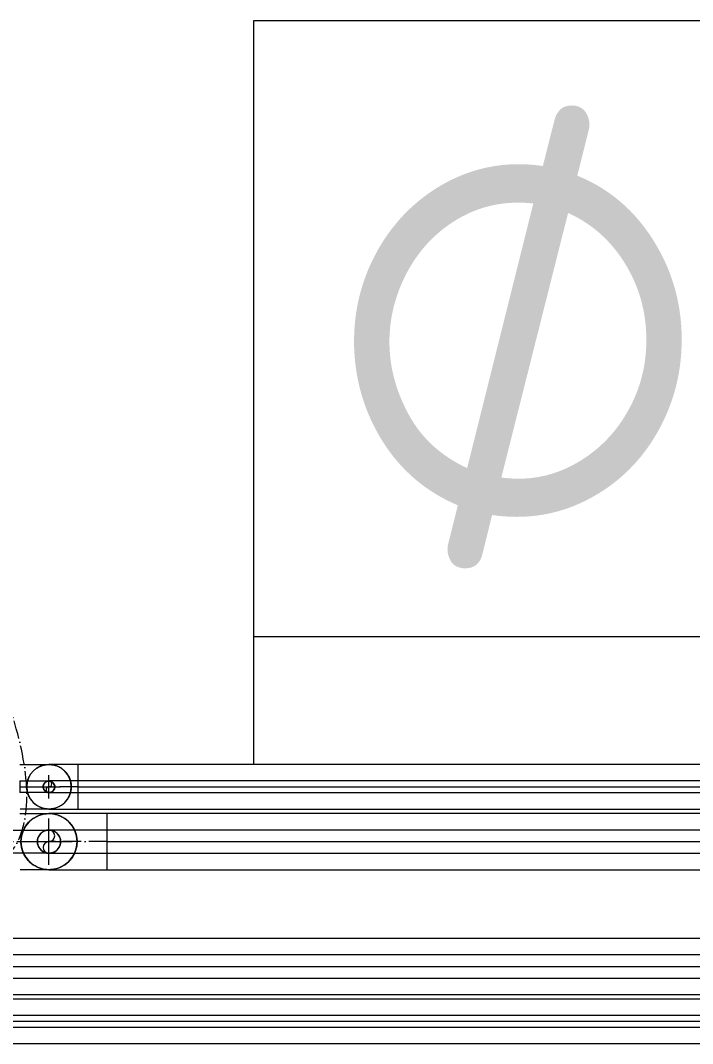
# Model space of a CAD drawing. Header units: millimetres. Extents: x -88595 to 880822, y -1054509 to -148035.
# Drawn here: x 421123 to 421490, y -245448 to -244888 of the extents above; entities that cross this region are included whole.
import ezdxf

# ---------------------------------------------------------------- set-up
doc = ezdxf.new("R2010")
doc.units = ezdxf.units.MM
doc.linetypes.add('$7$ADSK_Осевая', pattern=[14, 10, -2, 0, -2])
doc.linetypes.add('$9$ADSK_Осевая', pattern=[14, 10, -2, 0, -2])
for name, color, linetype, lineweight in [('Изоляция', 7, 'Continuous', 18), ('Марки', 7, 'Continuous', 20), ('Трубопровод', 7, 'Continuous', 18), ('Трубопроводы', 7, 'Continuous', 18)]:
    doc.layers.add(name, color=color, linetype=linetype, lineweight=lineweight)
doc.styles.add('$1$GOST Common_9', font='GOST_Common.ttf', dxfattribs={"width": 0.9, "height": 250})

# ---------------------------------------------------------------- blocks, each defined once
blk = doc.blocks.new('$0$ADSK_M_Трубы - Диаметр_8-160846-В_Координация_3 этаж ОВ3')
at = {"layer": 'Марки'}
blk.add_line((0, 0), (8, 0), dxfattribs=at)
blk = doc.blocks.new('$0$ADSK_МедьПайка_Отвод-гнутая труба - Отвод _гнутая труба_-94627-В_Координация_3 этаж ОВ3')
at = {"layer": 'Трубопроводы', "color": 190, "true_color": 0x8000ff}
for p, q in [((711.75, 16677.4), (711.75, 16680.58)), ((711.75, 16674.23), (711.75, 16677.4))]:
    blk.add_line(p, q, dxfattribs=at)
at = {"layer": 'Трубопроводы', "color": 190, "true_color": 0x8000ff, "flags": 128}
for points in [[(692.7, 16677.4), (692.7, 16677.53), (692.71, 16677.65), (692.73, 16677.78), (692.74, 16677.91), (692.77, 16678.03), (692.79, 16678.15), (692.83, 16678.28), (692.86, 16678.4), (692.91, 16678.52), (692.95, 16678.64), (693, 16678.75), (693.06, 16678.87), (693.12, 16678.98), (693.19, 16679.09), (693.26, 16679.19), (693.33, 16679.3), (693.41, 16679.4), (693.49, 16679.49), (693.58, 16679.59), (693.67, 16679.68), (693.76, 16679.76), (693.85, 16679.85), (693.95, 16679.93), (694.06, 16680), (694.16, 16680.07), (694.27, 16680.14), (694.38, 16680.2), (694.49, 16680.26), (694.61, 16680.31), (694.73, 16680.36), (694.85, 16680.4), (694.97, 16680.44), (695.09, 16680.48), (695.21, 16680.5), (695.34, 16680.53), (695.46, 16680.55), (695.59, 16680.56), (695.72, 16680.57), (695.84, 16680.58), (695.88, 16680.58)], [(695.88, 16680.58), (696, 16680.57), (696.13, 16680.57), (696.26, 16680.55), (696.38, 16680.53), (696.51, 16680.51), (696.63, 16680.48), (696.75, 16680.45), (696.88, 16680.41), (697, 16680.37), (697.11, 16680.32), (697.23, 16680.27), (697.34, 16680.22), (697.46, 16680.16), (697.56, 16680.09), (697.67, 16680.02), (697.77, 16679.95), (697.87, 16679.87), (697.97, 16679.79), (698.06, 16679.7), (698.16, 16679.61), (698.24, 16679.52), (698.32, 16679.42), (698.4, 16679.32), (698.48, 16679.22), (698.55, 16679.12), (698.62, 16679.01), (698.68, 16678.9), (698.74, 16678.78), (698.79, 16678.67), (698.84, 16678.55), (698.88, 16678.43), (698.92, 16678.31), (698.95, 16678.19), (698.98, 16678.06), (699.01, 16677.94), (699.03, 16677.81), (699.04, 16677.69), (699.05, 16677.56), (699.05, 16677.43), (699.05, 16677.4)], [(695.88, 16680.58), (695.89, 16680.58), (695.93, 16680.58), (695.99, 16680.58), (696.08, 16680.58), (696.19, 16680.58), (696.33, 16680.58), (696.5, 16680.58), (696.68, 16680.58), (696.9, 16680.58), (697.13, 16680.58), (697.39, 16680.58), (697.67, 16680.58), (697.98, 16680.58), (698.3, 16680.58), (698.65, 16680.58), (699.02, 16680.58), (699.41, 16680.58), (699.82, 16680.58), (700.25, 16680.58), (700.69, 16680.58), (701.16, 16680.58), (701.64, 16680.58), (702.14, 16680.58), (702.65, 16680.58), (703.18, 16680.58), (703.72, 16680.58), (704.27, 16680.58), (704.84, 16680.58), (705.41, 16680.58), (706, 16680.58), (706.6, 16680.58), (707.2, 16680.58), (707.81, 16680.58), (708.43, 16680.58), (709.05, 16680.58), (709.68, 16680.58), (710.31, 16680.58), (710.95, 16680.58), (711.58, 16680.58), (711.75, 16680.58)], [(695.88, 16674.23), (695.75, 16674.23), (695.62, 16674.24), (695.5, 16674.25), (695.37, 16674.27), (695.25, 16674.29), (695.12, 16674.32), (695, 16674.35), (694.88, 16674.39), (694.76, 16674.43), (694.64, 16674.48), (694.53, 16674.53), (694.41, 16674.58), (694.3, 16674.64), (694.19, 16674.71), (694.08, 16674.78), (693.98, 16674.85), (693.88, 16674.93), (693.78, 16675.01), (693.69, 16675.1), (693.6, 16675.19), (693.51, 16675.28), (693.43, 16675.38), (693.35, 16675.48), (693.28, 16675.58), (693.21, 16675.68), (693.14, 16675.79), (693.08, 16675.9), (693.02, 16676.02), (692.97, 16676.13), (692.92, 16676.25), (692.87, 16676.37), (692.84, 16676.49), (692.8, 16676.61), (692.77, 16676.74), (692.75, 16676.86), (692.73, 16676.99), (692.72, 16677.11), (692.71, 16677.24), (692.7, 16677.37), (692.7, 16677.4)], [(699.05, 16677.4), (699.05, 16677.27), (699.04, 16677.15), (699.03, 16677.02), (699.01, 16676.89), (698.99, 16676.77), (698.96, 16676.65), (698.93, 16676.52), (698.89, 16676.4), (698.85, 16676.28), (698.8, 16676.16), (698.75, 16676.05), (698.69, 16675.93), (698.63, 16675.82), (698.57, 16675.71), (698.5, 16675.61), (698.42, 16675.5), (698.35, 16675.4), (698.26, 16675.31), (698.18, 16675.21), (698.09, 16675.12), (698, 16675.04), (697.9, 16674.95), (697.8, 16674.87), (697.7, 16674.8), (697.59, 16674.73), (697.48, 16674.66), (697.37, 16674.6), (697.26, 16674.54), (697.15, 16674.49), (697.03, 16674.44), (696.91, 16674.4), (696.79, 16674.36), (696.67, 16674.32), (696.54, 16674.3), (696.42, 16674.27), (696.29, 16674.25), (696.17, 16674.24), (696.04, 16674.23), (695.91, 16674.23), (695.88, 16674.23)], [(711.75, 16674.23), (711.12, 16674.23), (710.48, 16674.23), (709.85, 16674.23), (709.22, 16674.23), (708.6, 16674.23), (707.98, 16674.23), (707.37, 16674.23), (706.76, 16674.23), (706.16, 16674.23), (705.57, 16674.23), (704.99, 16674.23), (704.42, 16674.23), (703.86, 16674.23), (703.32, 16674.23), (702.79, 16674.23), (702.27, 16674.23), (701.77, 16674.23), (701.28, 16674.23), (700.82, 16674.23), (700.36, 16674.23), (699.93, 16674.23), (699.52, 16674.23), (699.12, 16674.23), (698.75, 16674.23), (698.39, 16674.23), (698.06, 16674.23), (697.75, 16674.23), (697.46, 16674.23), (697.2, 16674.23), (696.96, 16674.23), (696.74, 16674.23), (696.54, 16674.23), (696.37, 16674.23), (696.23, 16674.23), (696.11, 16674.23), (696.01, 16674.23), (695.94, 16674.23), (695.9, 16674.23), (695.88, 16674.23)]]:
    blk.add_lwpolyline(points, dxfattribs=at)
at = {"layer": 'Трубопроводы', "color": 190, "true_color": 0x8000ff}
for radius, start, end in [(3.17, 0, 180), (3.18, 180, 0)]:
    blk.add_arc((695.88, 16677.4), radius, start, end, dxfattribs=at)
blk = doc.blocks.new('$0$ADSK_МедьПайка_Отвод-гнутая труба - Отвод _гнутая труба_-V38-В_Координация_3 этаж ОВ3')
at = {"layer": 'Трубопроводы', "color": 134, "true_color": 0x00a6a6}
for p, q in [((727.63, 16707.4), (727.63, 16713.75)), ((727.63, 16701.05), (727.63, 16707.4))]:
    blk.add_line(p, q, dxfattribs=at)
at = {"layer": 'Трубопроводы', "color": 134, "true_color": 0x00a6a6, "flags": 128}
for points in [[(689.53, 16707.4), (689.53, 16707.65), (689.55, 16707.91), (689.57, 16708.16), (689.61, 16708.41), (689.65, 16708.66), (689.71, 16708.91), (689.77, 16709.16), (689.85, 16709.4), (689.93, 16709.64), (690.03, 16709.87), (690.13, 16710.1), (690.24, 16710.33), (690.37, 16710.56), (690.5, 16710.77), (690.64, 16710.99), (690.78, 16711.19), (690.94, 16711.39), (691.1, 16711.59), (691.27, 16711.77), (691.45, 16711.96), (691.64, 16712.13), (691.83, 16712.29), (692.03, 16712.45), (692.24, 16712.6), (692.45, 16712.74), (692.66, 16712.88), (692.88, 16713), (693.11, 16713.12), (693.34, 16713.22), (693.58, 16713.32), (693.81, 16713.41), (694.06, 16713.48), (694.3, 16713.55), (694.55, 16713.61), (694.8, 16713.66), (695.05, 16713.7), (695.3, 16713.72), (695.55, 16713.74), (695.81, 16713.75), (695.88, 16713.75)], [(695.88, 16713.75), (696.13, 16713.75), (696.38, 16713.73), (696.64, 16713.7), (696.89, 16713.67), (697.14, 16713.62), (697.39, 16713.57), (697.63, 16713.5), (697.87, 16713.43), (698.11, 16713.34), (698.35, 16713.25), (698.58, 16713.15), (698.81, 16713.03), (699.03, 16712.91), (699.25, 16712.78), (699.46, 16712.64), (699.67, 16712.49), (699.87, 16712.34), (700.06, 16712.17), (700.25, 16712), (700.43, 16711.82), (700.61, 16711.64), (700.77, 16711.45), (700.93, 16711.25), (701.08, 16711.04), (701.22, 16710.83), (701.35, 16710.61), (701.48, 16710.39), (701.59, 16710.17), (701.7, 16709.94), (701.8, 16709.7), (701.88, 16709.46), (701.96, 16709.22), (702.03, 16708.98), (702.09, 16708.73), (702.14, 16708.48), (702.17, 16708.23), (702.2, 16707.98), (702.22, 16707.72), (702.23, 16707.47), (702.23, 16707.4)], [(695.88, 16713.75), (695.9, 16713.75), (695.98, 16713.75), (696.11, 16713.75), (696.28, 16713.75), (696.51, 16713.75), (696.79, 16713.75), (697.11, 16713.75), (697.49, 16713.75), (697.91, 16713.75), (698.38, 16713.75), (698.9, 16713.75), (699.47, 16713.75), (700.07, 16713.75), (700.73, 16713.75), (701.42, 16713.75), (702.16, 16713.75), (702.94, 16713.75), (703.76, 16713.75), (704.61, 16713.75), (705.51, 16713.75), (706.44, 16713.75), (707.4, 16713.75), (708.39, 16713.75), (709.42, 16713.75), (710.47, 16713.75), (711.55, 16713.75), (712.66, 16713.75), (713.79, 16713.75), (714.95, 16713.75), (716.12, 16713.75), (717.32, 16713.75), (718.52, 16713.75), (719.75, 16713.75), (720.98, 16713.75), (722.23, 16713.75), (723.49, 16713.75), (724.75, 16713.75), (726.02, 16713.75), (727.28, 16713.75), (727.63, 16713.75)], [(695.88, 16701.05), (695.62, 16701.06), (695.37, 16701.07), (695.12, 16701.1), (694.87, 16701.13), (694.62, 16701.18), (694.37, 16701.23), (694.12, 16701.3), (693.88, 16701.37), (693.64, 16701.46), (693.4, 16701.55), (693.17, 16701.66), (692.95, 16701.77), (692.72, 16701.89), (692.5, 16702.02), (692.29, 16702.16), (692.09, 16702.31), (691.88, 16702.46), (691.69, 16702.63), (691.5, 16702.8), (691.32, 16702.98), (691.15, 16703.16), (690.98, 16703.35), (690.83, 16703.55), (690.68, 16703.76), (690.53, 16703.97), (690.4, 16704.19), (690.28, 16704.41), (690.16, 16704.63), (690.06, 16704.86), (689.96, 16705.1), (689.87, 16705.34), (689.79, 16705.58), (689.73, 16705.82), (689.67, 16706.07), (689.62, 16706.32), (689.58, 16706.57), (689.55, 16706.82), (689.54, 16707.08), (689.53, 16707.33), (689.53, 16707.4)], [(702.23, 16707.4), (702.22, 16707.15), (702.21, 16706.89), (702.18, 16706.64), (702.15, 16706.39), (702.1, 16706.14), (702.05, 16705.89), (701.98, 16705.65), (701.91, 16705.4), (701.82, 16705.16), (701.73, 16704.93), (701.62, 16704.7), (701.51, 16704.47), (701.39, 16704.25), (701.26, 16704.03), (701.12, 16703.81), (700.97, 16703.61), (700.82, 16703.41), (700.65, 16703.21), (700.48, 16703.03), (700.3, 16702.85), (700.12, 16702.67), (699.92, 16702.51), (699.72, 16702.35), (699.52, 16702.2), (699.31, 16702.06), (699.09, 16701.92), (698.87, 16701.8), (698.64, 16701.68), (698.41, 16701.58), (698.18, 16701.48), (697.94, 16701.39), (697.7, 16701.32), (697.45, 16701.25), (697.21, 16701.19), (696.96, 16701.14), (696.71, 16701.1), (696.45, 16701.08), (696.2, 16701.06), (695.95, 16701.05), (695.88, 16701.05)], [(727.63, 16701.05), (726.36, 16701.05), (725.09, 16701.05), (723.83, 16701.05), (722.57, 16701.05), (721.32, 16701.05), (720.08, 16701.05), (718.85, 16701.05), (717.64, 16701.05), (716.44, 16701.05), (715.26, 16701.05), (714.1, 16701.05), (712.97, 16701.05), (711.85, 16701.05), (710.76, 16701.05), (709.7, 16701.05), (708.67, 16701.05), (707.66, 16701.05), (706.69, 16701.05), (705.75, 16701.05), (704.85, 16701.05), (703.98, 16701.05), (703.16, 16701.05), (702.37, 16701.05), (701.62, 16701.05), (700.91, 16701.05), (700.25, 16701.05), (699.63, 16701.05), (699.05, 16701.05), (698.52, 16701.05), (698.04, 16701.05), (697.6, 16701.05), (697.21, 16701.05), (696.87, 16701.05), (696.58, 16701.05), (696.34, 16701.05), (696.15, 16701.05), (696.01, 16701.05), (695.92, 16701.05), (695.88, 16701.05)]]:
    blk.add_lwpolyline(points, dxfattribs=at)
at = {"layer": 'Трубопроводы', "color": 134, "true_color": 0x00a6a6}
for start, end in [(360, 180), (180, 0)]:
    blk.add_arc((695.88, 16707.4), 6.35, start, end, dxfattribs=at)
blk = doc.blocks.new('$0$ADSK_МедьПайка_Отвод-гнутая труба - Отвод _гнутая труба_-V42-В_Координация_3 этаж ОВ3')
at = {"layer": 'Трубопроводы', "color": 134, "true_color": 0x00a6a6}
for p, q in [((-21483.8, -17380.75), (-21490.15, -17380.75)), ((-21477.45, -17380.75), (-21483.8, -17380.75))]:
    blk.add_line(p, q, dxfattribs=at)
at = {"layer": 'Трубопроводы', "color": 134, "true_color": 0x00a6a6, "flags": 128}
for points in [[(-21490.15, -17380.75), (-21490.15, -17382.02), (-21490.15, -17383.29), (-21490.15, -17384.56), (-21490.15, -17385.81), (-21490.15, -17387.06), (-21490.15, -17388.3), (-21490.15, -17389.53), (-21490.15, -17390.74), (-21490.15, -17391.94), (-21490.15, -17393.12), (-21490.15, -17394.28), (-21490.15, -17395.42), (-21490.15, -17396.53), (-21490.15, -17397.62), (-21490.15, -17398.68), (-21490.15, -17399.72), (-21490.15, -17400.72), (-21490.15, -17401.69), (-21490.15, -17402.63), (-21490.15, -17403.53), (-21490.15, -17404.4), (-21490.15, -17405.23), (-21490.15, -17406.01), (-21490.15, -17406.76), (-21490.15, -17407.47), (-21490.15, -17408.14), (-21490.15, -17408.76), (-21490.15, -17409.33), (-21490.15, -17409.86), (-21490.15, -17410.35), (-21490.15, -17410.78), (-21490.15, -17411.17), (-21490.15, -17411.51), (-21490.15, -17411.8), (-21490.15, -17412.04), (-21490.15, -17412.23), (-21490.15, -17412.37), (-21490.15, -17412.46), (-21490.15, -17412.5)], [(-21477.45, -17412.5), (-21477.45, -17412.48), (-21477.45, -17412.4), (-21477.45, -17412.28), (-21477.45, -17412.1), (-21477.45, -17411.87), (-21477.45, -17411.59), (-21477.45, -17411.27), (-21477.45, -17410.89), (-21477.45, -17410.47), (-21477.45, -17410), (-21477.45, -17409.48), (-21477.45, -17408.92), (-21477.45, -17408.31), (-21477.45, -17407.65), (-21477.45, -17406.96), (-21477.45, -17406.22), (-21477.45, -17405.44), (-21477.45, -17404.62), (-21477.45, -17403.77), (-21477.45, -17402.87), (-21477.45, -17401.95), (-21477.45, -17400.98), (-21477.45, -17399.99), (-21477.45, -17398.96), (-21477.45, -17397.91), (-21477.45, -17396.83), (-21477.45, -17395.72), (-21477.45, -17394.59), (-21477.45, -17393.43), (-21477.45, -17392.26), (-21477.45, -17391.07), (-21477.45, -17389.86), (-21477.45, -17388.63), (-21477.45, -17387.4), (-21477.45, -17386.15), (-21477.45, -17384.9), (-21477.45, -17383.63), (-21477.45, -17382.37), (-21477.45, -17381.1), (-21477.45, -17380.75)]]:
    blk.add_lwpolyline(points, dxfattribs=at)
at = {"layer": 'Трубопроводы', "color": 134, "true_color": 0x00a6a6}
for start, end in [(90, 270), (270, 90)]:
    blk.add_arc((-21483.8, -17412.5), 6.35, start, end, dxfattribs=at)
blk = doc.blocks.new('$0$ADSK_МедьПайка_Отвод-гнутая труба - Отвод _гнутая труба_-V43-В_Координация_3 этаж ОВ3')
at = {"layer": 'Трубопроводы', "color": 190, "true_color": 0x8000ff}
for p, q in [((-21523.8, -17326.63), (-21526.98, -17326.63)), ((-21520.63, -17326.63), (-21523.8, -17326.63))]:
    blk.add_line(p, q, dxfattribs=at)
at = {"layer": 'Трубопроводы', "color": 190, "true_color": 0x8000ff, "flags": 128}
for points in [[(-21526.98, -17326.63), (-21526.98, -17327.26), (-21526.98, -17327.9), (-21526.98, -17328.53), (-21526.98, -17329.16), (-21526.98, -17329.78), (-21526.98, -17330.4), (-21526.98, -17331.02), (-21526.98, -17331.62), (-21526.98, -17332.22), (-21526.98, -17332.81), (-21526.98, -17333.39), (-21526.98, -17333.96), (-21526.98, -17334.52), (-21526.98, -17335.06), (-21526.98, -17335.59), (-21526.98, -17336.11), (-21526.98, -17336.61), (-21526.98, -17337.1), (-21526.98, -17337.57), (-21526.98, -17338.02), (-21526.98, -17338.45), (-21526.98, -17338.86), (-21526.98, -17339.26), (-21526.98, -17339.63), (-21526.98, -17339.99), (-21526.98, -17340.32), (-21526.98, -17340.63), (-21526.98, -17340.92), (-21526.98, -17341.18), (-21526.98, -17341.43), (-21526.98, -17341.64), (-21526.98, -17341.84), (-21526.98, -17342.01), (-21526.98, -17342.15), (-21526.98, -17342.27), (-21526.98, -17342.37), (-21526.98, -17342.44), (-21526.98, -17342.48), (-21526.98, -17342.5)], [(-21520.63, -17342.5), (-21520.63, -17342.49), (-21520.63, -17342.45), (-21520.63, -17342.39), (-21520.63, -17342.3), (-21520.63, -17342.19), (-21520.63, -17342.05), (-21520.63, -17341.89), (-21520.63, -17341.7), (-21520.63, -17341.49), (-21520.63, -17341.25), (-21520.63, -17340.99), (-21520.63, -17340.71), (-21520.63, -17340.41), (-21520.63, -17340.08), (-21520.63, -17339.73), (-21520.63, -17339.36), (-21520.63, -17338.97), (-21520.63, -17338.56), (-21520.63, -17338.14), (-21520.63, -17337.69), (-21520.63, -17337.23), (-21520.63, -17336.74), (-21520.63, -17336.25), (-21520.63, -17335.73), (-21520.63, -17335.21), (-21520.63, -17334.67), (-21520.63, -17334.11), (-21520.63, -17333.55), (-21520.63, -17332.97), (-21520.63, -17332.38), (-21520.63, -17331.79), (-21520.63, -17331.18), (-21520.63, -17330.57), (-21520.63, -17329.95), (-21520.63, -17329.33), (-21520.63, -17328.7), (-21520.63, -17328.07), (-21520.63, -17327.44), (-21520.63, -17326.8), (-21520.63, -17326.63)]]:
    blk.add_lwpolyline(points, dxfattribs=at)
at = {"layer": 'Трубопроводы', "color": 190, "true_color": 0x8000ff}
for radius, start, end in [(3.17, 90, 270), (3.18, 270, 90)]:
    blk.add_arc((-21523.8, -17342.5), radius, start, end, dxfattribs=at)

msp = doc.modelspace()

# ---------------------------------------------------------------- linework, layer by layer
at = {"layer": 'Изоляция', "color": 190, "true_color": 0x8000ff}
for p, q in [((421154.13, -245319.79), (421154.13, -245295.44)), ((421561.9, -245295.44), (421154.13, -245295.44)), ((421154.13, -245319.79), (421562.06, -245319.79)), ((421670.43, -245423.69), (420770.32, -245423.69)), ((420770.32, -245448.04), (421670.58, -245448.04))]:
    msp.add_line(p, q, dxfattribs=at)
at = {"layer": 'Изоляция', "color": 134, "true_color": 0x00a6a6}
for p, q in [((421170, -245352.96), (421170, -245322.26)), ((421507.87, -245322.26), (421170, -245322.26)), ((421170, -245352.96), (421507.87, -245352.96)), ((421588.75, -245390.52), (420852, -245390.52)), ((420852, -245421.22), (421588.75, -245421.22))]:
    msp.add_line(p, q, dxfattribs=at)
at = {"layer": 'Изоляция', "color": 190, "true_color": 0x8000ff, "flags": 128}
for points in [[(421122.38, -245295.44), (421123.01, -245295.44), (421123.65, -245295.44), (421124.28, -245295.44), (421124.91, -245295.44), (421125.53, -245295.44), (421126.15, -245295.44), (421126.76, -245295.44), (421127.37, -245295.44), (421127.97, -245295.44), (421128.56, -245295.44), (421129.14, -245295.44), (421129.71, -245295.44), (421130.26, -245295.44), (421130.81, -245295.44), (421131.34, -245295.44), (421131.86, -245295.44), (421132.36, -245295.44), (421132.84, -245295.44), (421133.31, -245295.44), (421133.76, -245295.44), (421134.2, -245295.44), (421134.61, -245295.44), (421135.01, -245295.44), (421135.38, -245295.44), (421135.74, -245295.44), (421136.07, -245295.44), (421136.38, -245295.44), (421136.67, -245295.44), (421136.93, -245295.44), (421137.17, -245295.44), (421137.39, -245295.44), (421137.59, -245295.44), (421137.76, -245295.44), (421137.9, -245295.44), (421138.02, -245295.44), (421138.12, -245295.44), (421138.19, -245295.44), (421138.23, -245295.44), (421138.25, -245295.44)], [(421126.08, -245307.61), (421126.09, -245307.13), (421126.12, -245306.64), (421126.16, -245306.15), (421126.23, -245305.67), (421126.32, -245305.19), (421126.43, -245304.72), (421126.55, -245304.25), (421126.69, -245303.78), (421126.86, -245303.32), (421127.04, -245302.87), (421127.24, -245302.43), (421127.45, -245301.99), (421127.69, -245301.56), (421127.94, -245301.15), (421128.2, -245300.74), (421128.49, -245300.34), (421128.78, -245299.96), (421129.1, -245299.58), (421129.43, -245299.22), (421129.77, -245298.88), (421130.13, -245298.55), (421130.49, -245298.23), (421130.88, -245297.93), (421131.27, -245297.64), (421131.67, -245297.37), (421132.09, -245297.11), (421132.51, -245296.87), (421132.95, -245296.65), (421133.39, -245296.45), (421133.84, -245296.26), (421134.3, -245296.1), (421134.76, -245295.95), (421135.23, -245295.82), (421135.7, -245295.71), (421136.18, -245295.61), (421136.66, -245295.54), (421137.15, -245295.49), (421137.63, -245295.45), (421138.12, -245295.44), (421138.25, -245295.44)], [(421138.25, -245295.44), (421138.74, -245295.45), (421139.22, -245295.48), (421139.71, -245295.52), (421140.19, -245295.59), (421140.67, -245295.68), (421141.15, -245295.79), (421141.62, -245295.91), (421142.08, -245296.06), (421142.54, -245296.22), (421142.99, -245296.4), (421143.44, -245296.6), (421143.87, -245296.81), (421144.3, -245297.05), (421144.72, -245297.3), (421145.13, -245297.56), (421145.52, -245297.85), (421145.91, -245298.15), (421146.28, -245298.46), (421146.64, -245298.79), (421146.99, -245299.13), (421147.32, -245299.49), (421147.64, -245299.86), (421147.94, -245300.24), (421148.23, -245300.63), (421148.5, -245301.03), (421148.75, -245301.45), (421148.99, -245301.87), (421149.21, -245302.31), (421149.41, -245302.75), (421149.6, -245303.2), (421149.77, -245303.66), (421149.92, -245304.12), (421150.05, -245304.59), (421150.16, -245305.06), (421150.25, -245305.54), (421150.32, -245306.02), (421150.38, -245306.51), (421150.41, -245306.99), (421150.43, -245307.48), (421150.43, -245307.61)], [(421154.13, -245295.44), (421153.49, -245295.44), (421152.86, -245295.44), (421152.23, -245295.44), (421151.6, -245295.44), (421150.97, -245295.44), (421150.35, -245295.44), (421149.74, -245295.44), (421149.13, -245295.44), (421148.53, -245295.44), (421147.94, -245295.44), (421147.37, -245295.44), (421146.8, -245295.44), (421146.24, -245295.44), (421145.69, -245295.44), (421145.16, -245295.44), (421144.65, -245295.44), (421144.14, -245295.44), (421143.66, -245295.44), (421143.19, -245295.44), (421142.74, -245295.44), (421142.31, -245295.44), (421141.89, -245295.44), (421141.5, -245295.44), (421141.12, -245295.44), (421140.77, -245295.44), (421140.44, -245295.44), (421140.13, -245295.44), (421139.84, -245295.44), (421139.57, -245295.44), (421139.33, -245295.44), (421139.11, -245295.44), (421138.92, -245295.44), (421138.75, -245295.44), (421138.6, -245295.44), (421138.48, -245295.44), (421138.39, -245295.44), (421138.32, -245295.44), (421138.27, -245295.44), (421138.25, -245295.44)], [(421138.25, -245319.79), (421137.76, -245319.78), (421137.28, -245319.75), (421136.79, -245319.7), (421136.31, -245319.63), (421135.83, -245319.54), (421135.36, -245319.44), (421134.89, -245319.31), (421134.42, -245319.17), (421133.96, -245319.01), (421133.51, -245318.83), (421133.07, -245318.63), (421132.63, -245318.41), (421132.2, -245318.18), (421131.78, -245317.93), (421131.38, -245317.66), (421130.98, -245317.38), (421130.6, -245317.08), (421130.22, -245316.77), (421129.86, -245316.44), (421129.52, -245316.09), (421129.19, -245315.74), (421128.87, -245315.37), (421128.57, -245314.99), (421128.28, -245314.6), (421128.01, -245314.19), (421127.75, -245313.78), (421127.51, -245313.35), (421127.29, -245312.92), (421127.09, -245312.47), (421126.9, -245312.02), (421126.74, -245311.57), (421126.59, -245311.1), (421126.46, -245310.63), (421126.35, -245310.16), (421126.25, -245309.68), (421126.18, -245309.2), (421126.13, -245308.72), (421126.09, -245308.23), (421126.08, -245307.74), (421126.08, -245307.61)], [(421150.43, -245307.61), (421150.42, -245308.1), (421150.39, -245308.59), (421150.34, -245309.07), (421150.27, -245309.55), (421150.18, -245310.03), (421150.08, -245310.51), (421149.95, -245310.98), (421149.81, -245311.44), (421149.65, -245311.9), (421149.47, -245312.35), (421149.27, -245312.8), (421149.05, -245313.23), (421148.82, -245313.66), (421148.57, -245314.08), (421148.3, -245314.49), (421148.02, -245314.88), (421147.72, -245315.27), (421147.41, -245315.64), (421147.08, -245316), (421146.73, -245316.35), (421146.38, -245316.68), (421146.01, -245317), (421145.63, -245317.3), (421145.23, -245317.59), (421144.83, -245317.86), (421144.42, -245318.11), (421143.99, -245318.35), (421143.56, -245318.57), (421143.11, -245318.77), (421142.66, -245318.96), (421142.21, -245319.13), (421141.74, -245319.28), (421141.27, -245319.41), (421140.8, -245319.52), (421140.32, -245319.61), (421139.84, -245319.68), (421139.36, -245319.74), (421138.87, -245319.77), (421138.38, -245319.79), (421138.25, -245319.79)], [(421138.25, -245319.79), (421138.24, -245319.79), (421138.2, -245319.79), (421138.14, -245319.79), (421138.05, -245319.79), (421137.94, -245319.79), (421137.8, -245319.79), (421137.63, -245319.79), (421137.45, -245319.79), (421137.23, -245319.79), (421137, -245319.79), (421136.74, -245319.79), (421136.46, -245319.79), (421136.15, -245319.79), (421135.83, -245319.79), (421135.48, -245319.79), (421135.11, -245319.79), (421134.72, -245319.79), (421134.31, -245319.79), (421133.88, -245319.79), (421133.44, -245319.79), (421132.97, -245319.79), (421132.49, -245319.79), (421131.99, -245319.79), (421131.48, -245319.79), (421130.95, -245319.79), (421130.41, -245319.79), (421129.86, -245319.79), (421129.29, -245319.79), (421128.72, -245319.79), (421128.13, -245319.79), (421127.53, -245319.79), (421126.93, -245319.79), (421126.32, -245319.79), (421125.7, -245319.79), (421125.08, -245319.79), (421124.45, -245319.79), (421123.82, -245319.79), (421123.18, -245319.79), (421122.55, -245319.79)], [(421138.25, -245319.79), (421138.26, -245319.79), (421138.3, -245319.79), (421138.37, -245319.79), (421138.45, -245319.79), (421138.57, -245319.79), (421138.71, -245319.79), (421138.87, -245319.79), (421139.06, -245319.79), (421139.27, -245319.79), (421139.5, -245319.79), (421139.76, -245319.79), (421140.05, -245319.79), (421140.35, -245319.79), (421140.68, -245319.79), (421141.02, -245319.79), (421141.39, -245319.79), (421141.78, -245319.79), (421142.19, -245319.79), (421142.62, -245319.79), (421143.07, -245319.79), (421143.53, -245319.79), (421144.01, -245319.79), (421144.51, -245319.79), (421145.02, -245319.79), (421145.55, -245319.79), (421146.09, -245319.79), (421146.64, -245319.79), (421147.21, -245319.79), (421147.79, -245319.79), (421148.37, -245319.79), (421148.97, -245319.79), (421149.58, -245319.79), (421150.19, -245319.79), (421150.81, -245319.79), (421151.43, -245319.79), (421152.06, -245319.79), (421152.69, -245319.79), (421153.32, -245319.79), (421153.96, -245319.79), (421154.13, -245319.79)]]:
    msp.add_lwpolyline(points, dxfattribs=at)
at = {"layer": 'Изоляция', "color": 134, "true_color": 0x00a6a6, "flags": 128}
for points in [[(421122.28, -245322.26), (421123.37, -245322.26), (421124.43, -245322.26), (421125.46, -245322.26), (421126.47, -245322.26), (421127.44, -245322.26), (421128.38, -245322.26), (421129.28, -245322.26), (421130.14, -245322.26), (421130.97, -245322.26), (421131.76, -245322.26), (421132.51, -245322.26), (421133.22, -245322.26), (421133.88, -245322.26), (421134.5, -245322.26), (421135.08, -245322.26), (421135.61, -245322.26), (421136.09, -245322.26), (421136.53, -245322.26), (421136.92, -245322.26), (421137.26, -245322.26), (421137.55, -245322.26), (421137.79, -245322.26), (421137.98, -245322.26), (421138.12, -245322.26), (421138.21, -245322.26), (421138.25, -245322.26)], [(421122.9, -245337.61), (421122.91, -245337), (421122.95, -245336.39), (421123.01, -245335.77), (421123.1, -245335.17), (421123.21, -245334.56), (421123.34, -245333.96), (421123.5, -245333.37), (421123.68, -245332.78), (421123.89, -245332.21), (421124.11, -245331.63), (421124.36, -245331.07), (421124.64, -245330.52), (421124.93, -245329.99), (421125.25, -245329.46), (421125.58, -245328.95), (421125.94, -245328.45), (421126.32, -245327.96), (421126.71, -245327.49), (421127.13, -245327.04), (421127.56, -245326.6), (421128.01, -245326.18), (421128.47, -245325.78), (421128.95, -245325.4), (421129.45, -245325.04), (421129.96, -245324.7), (421130.48, -245324.37), (421131.02, -245324.07), (421131.56, -245323.8), (421132.12, -245323.54), (421132.69, -245323.31), (421133.27, -245323.09), (421133.85, -245322.91), (421134.44, -245322.74), (421135.04, -245322.6), (421135.64, -245322.49), (421136.25, -245322.39), (421136.86, -245322.33), (421137.47, -245322.28), (421138.09, -245322.26), (421138.25, -245322.26)], [(421138.25, -245322.26), (421138.87, -245322.27), (421139.48, -245322.31), (421140.09, -245322.37), (421140.7, -245322.46), (421141.3, -245322.57), (421141.9, -245322.7), (421142.49, -245322.86), (421143.08, -245323.04), (421143.66, -245323.25), (421144.23, -245323.47), (421144.79, -245323.72), (421145.34, -245324), (421145.88, -245324.29), (421146.41, -245324.61), (421146.92, -245324.94), (421147.42, -245325.3), (421147.9, -245325.68), (421148.37, -245326.07), (421148.83, -245326.49), (421149.26, -245326.92), (421149.68, -245327.37), (421150.08, -245327.83), (421150.46, -245328.31), (421150.83, -245328.81), (421151.17, -245329.32), (421151.49, -245329.84), (421151.79, -245330.38), (421152.07, -245330.92), (421152.32, -245331.48), (421152.56, -245332.05), (421152.77, -245332.63), (421152.96, -245333.21), (421153.12, -245333.8), (421153.26, -245334.4), (421153.38, -245335), (421153.47, -245335.61), (421153.54, -245336.22), (421153.58, -245336.83), (421153.6, -245337.45), (421153.6, -245337.61)], [(421170, -245322.26), (421168.73, -245322.26), (421167.46, -245322.26), (421166.2, -245322.26), (421164.94, -245322.26), (421163.69, -245322.26), (421162.45, -245322.26), (421161.23, -245322.26), (421160.01, -245322.26), (421158.82, -245322.26), (421157.64, -245322.26), (421156.48, -245322.26), (421155.34, -245322.26), (421154.23, -245322.26), (421153.14, -245322.26), (421152.07, -245322.26), (421151.04, -245322.26), (421150.04, -245322.26), (421149.07, -245322.26), (421148.13, -245322.26), (421147.23, -245322.26), (421146.36, -245322.26), (421145.53, -245322.26), (421144.74, -245322.26), (421143.99, -245322.26), (421143.29, -245322.26), (421142.62, -245322.26), (421142, -245322.26), (421141.42, -245322.26), (421140.89, -245322.26), (421140.41, -245322.26), (421139.97, -245322.26), (421139.58, -245322.26), (421139.25, -245322.26), (421138.95, -245322.26), (421138.71, -245322.26), (421138.52, -245322.26), (421138.38, -245322.26), (421138.29, -245322.26), (421138.25, -245322.26)], [(421138.25, -245352.96), (421137.64, -245352.95), (421137.03, -245352.91), (421136.41, -245352.85), (421135.81, -245352.77), (421135.2, -245352.66), (421134.6, -245352.52), (421134.01, -245352.36), (421133.42, -245352.18), (421132.84, -245351.98), (421132.27, -245351.75), (421131.71, -245351.5), (421131.16, -245351.23), (421130.62, -245350.93), (421130.1, -245350.62), (421129.58, -245350.28), (421129.08, -245349.92), (421128.6, -245349.55), (421128.13, -245349.15), (421127.68, -245348.74), (421127.24, -245348.31), (421126.82, -245347.86), (421126.42, -245347.39), (421126.04, -245346.91), (421125.68, -245346.42), (421125.34, -245345.91), (421125.01, -245345.38), (421124.71, -245344.85), (421124.44, -245344.3), (421124.18, -245343.74), (421123.95, -245343.17), (421123.73, -245342.6), (421123.55, -245342.01), (421123.38, -245341.42), (421123.24, -245340.82), (421123.13, -245340.22), (421123.03, -245339.61), (421122.97, -245339), (421122.92, -245338.39), (421122.9, -245337.78), (421122.9, -245337.61)], [(421153.6, -245337.61), (421153.59, -245338.23), (421153.55, -245338.84), (421153.49, -245339.45), (421153.41, -245340.06), (421153.3, -245340.66), (421153.16, -245341.26), (421153, -245341.85), (421152.82, -245342.44), (421152.62, -245343.02), (421152.39, -245343.59), (421152.14, -245344.15), (421151.87, -245344.7), (421151.57, -245345.24), (421151.26, -245345.77), (421150.92, -245346.28), (421150.56, -245346.78), (421150.19, -245347.26), (421149.79, -245347.73), (421149.38, -245348.19), (421148.95, -245348.62), (421148.5, -245349.04), (421148.03, -245349.44), (421147.55, -245349.82), (421147.06, -245350.19), (421146.55, -245350.53), (421146.02, -245350.85), (421145.49, -245351.15), (421144.94, -245351.43), (421144.38, -245351.69), (421143.81, -245351.92), (421143.24, -245352.13), (421142.65, -245352.32), (421142.06, -245352.48), (421141.46, -245352.62), (421140.86, -245352.74), (421140.25, -245352.83), (421139.64, -245352.9), (421139.03, -245352.94), (421138.42, -245352.96), (421138.25, -245352.96)], [(421138.25, -245352.96), (421138.23, -245352.96), (421138.15, -245352.96), (421138.02, -245352.96), (421137.85, -245352.96), (421137.62, -245352.96), (421137.34, -245352.96), (421137.02, -245352.96), (421136.64, -245352.96), (421136.22, -245352.96), (421135.75, -245352.96), (421135.23, -245352.96), (421134.66, -245352.96), (421134.06, -245352.96), (421133.4, -245352.96), (421132.71, -245352.96), (421131.97, -245352.96), (421131.19, -245352.96), (421130.37, -245352.96), (421129.52, -245352.96), (421128.62, -245352.96), (421127.69, -245352.96), (421126.73, -245352.96), (421125.74, -245352.96), (421124.71, -245352.96), (421123.66, -245352.96), (421122.57, -245352.96)], [(421138.25, -245352.96), (421138.28, -245352.96), (421138.35, -245352.96), (421138.48, -245352.96), (421138.66, -245352.96), (421138.88, -245352.96), (421139.16, -245352.96), (421139.49, -245352.96), (421139.86, -245352.96), (421140.29, -245352.96), (421140.76, -245352.96), (421141.28, -245352.96), (421141.84, -245352.96), (421142.45, -245352.96), (421143.1, -245352.96), (421143.8, -245352.96), (421144.54, -245352.96), (421145.31, -245352.96), (421146.13, -245352.96), (421146.99, -245352.96), (421147.88, -245352.96), (421148.81, -245352.96), (421149.77, -245352.96), (421150.77, -245352.96), (421151.79, -245352.96), (421152.85, -245352.96), (421153.93, -245352.96), (421155.04, -245352.96), (421156.17, -245352.96), (421157.32, -245352.96), (421158.5, -245352.96), (421159.69, -245352.96), (421160.9, -245352.96), (421162.12, -245352.96), (421163.36, -245352.96), (421164.61, -245352.96), (421165.86, -245352.96), (421167.12, -245352.96), (421168.39, -245352.96), (421169.66, -245352.96), (421170, -245352.96)]]:
    msp.add_lwpolyline(points, dxfattribs=at)
at = {"layer": 'Изоляция', "color": 190, "true_color": 0x8000ff}
for radius, start, end in [(12.18, 90, 180), (12.18, 90, 180), (12.18, 90, 180), (12.18, 90, 180), (12.17, 0, 90), (12.17, 0, 90), (12.17, 0, 90), (12.17, 0, 90), (12.18, 180, 270), (12.18, 180, 270), (12.18, 180, 270), (12.18, 180, 270), (12.17, 270, 0), (12.17, 270, 0), (12.17, 270, 0), (12.17, 270, 0)]:
    msp.add_arc((421138.25, -245307.61), radius, start, end, dxfattribs=at)
at = {"layer": 'Изоляция', "color": 134, "true_color": 0x00a6a6}
for start, end in [(90, 180), (90, 180), (90, 180), (90, 180), (0, 90), (0, 90), (0, 90), (0, 90), (180, 270), (180, 270), (180, 270), (180, 270), (270, 0), (270, 0), (270, 0), (270, 0)]:
    msp.add_arc((421138.25, -245337.61), 15.35, start, end, dxfattribs=at)
at = {"layer": 'Марки'}
msp.add_line((421250.32, -245295.44), (421250.32, -244888.48), dxfattribs=at)
at = {"layer": 'Трубопровод', "color": 190, "true_color": 0x8000ff}
for p, q in [((421138.25, -245313.96), (421138.25, -245301.26)), ((421131.9, -245307.61), (421144.6, -245307.61)), ((421154.13, -245307.61), (421561.9, -245307.61)), ((421154.13, -245307.61), (421561.9, -245307.61)), ((420770.32, -245435.87), (421670.43, -245435.87)), ((420770.32, -245435.87), (421670.43, -245435.87))]:
    msp.add_line(p, q, dxfattribs=at)
at = {"layer": 'Трубопровод', "color": 190, "linetype": 'Continuous', "true_color": 0x8000ff}
for p, q in [((421561.9, -245304.44), (421154.13, -245304.44)), ((421154.13, -245310.79), (421561.9, -245310.79)), ((421670.43, -245432.69), (420770.32, -245432.69)), ((420770.32, -245439.04), (421670.43, -245439.04))]:
    msp.add_line(p, q, dxfattribs=at)
at = {"layer": 'Трубопровод', "color": 134, "true_color": 0x00a6a6}
for p, q in [((421138.25, -245350.31), (421138.25, -245324.91)), ((421125.55, -245337.61), (421150.95, -245337.61)), ((421170, -245337.61), (421507.87, -245337.61)), ((421170, -245337.61), (421507.87, -245337.61)), ((420852, -245405.87), (421588.75, -245405.87)), ((420852, -245405.87), (421588.75, -245405.87))]:
    msp.add_line(p, q, dxfattribs=at)
at = {"layer": 'Трубопровод', "color": 134, "linetype": 'Continuous', "true_color": 0x00a6a6}
for p, q in [((421507.87, -245331.26), (421170, -245331.26)), ((421170, -245343.96), (421507.87, -245343.96)), ((421588.75, -245399.52), (420852, -245399.52)), ((420852, -245412.22), (421588.75, -245412.22))]:
    msp.add_line(p, q, dxfattribs=at)
at = {"layer": 'Трубопровод', "color": 190, "linetype": 'Continuous', "true_color": 0x8000ff}
for centre, radius, start, end in [((421138.25, -245307.61), 3.17, 0, 180), ((421138.25, -245306.02), 1.59, 270, 90), ((421138.25, -245307.61), 3.17, 180, 0), ((421138.25, -245309.2), 1.59, 90, 270)]:
    msp.add_arc(centre, radius, start, end, dxfattribs=at)
at = {"layer": 'Трубопровод', "color": 134, "linetype": 'Continuous', "true_color": 0x00a6a6}
for centre, radius, start, end in [((421138.25, -245337.61), 6.35, 0, 180), ((421138.25, -245334.44), 3.17, 270, 90), ((421138.25, -245337.61), 6.35, 180, 0), ((421138.25, -245340.79), 3.17, 90, 270)]:
    msp.add_arc(centre, radius, start, end, dxfattribs=at)
at = {"layer": 'Трубопроводы', "color": 190, "linetype": '$7$ADSK_Осевая', "true_color": 0x8000ff}
for p in [(421122.38, -245307.61), (421154.13, -245307.61)]:
    msp.add_line(p, (421138.25, -245307.61), dxfattribs=at)
at = {"layer": 'Трубопроводы', "color": 134, "linetype": '$7$ADSK_Осевая', "true_color": 0x00a6a6}
for p in [(421106.5, -245337.61), (421170, -245337.61)]:
    msp.add_line(p, (421138.25, -245337.61), dxfattribs=at)
at = {"layer": 'Трубопроводы', "color": 24, "linetype": '$9$ADSK_Осевая', "true_color": 0xa52900}
msp.add_open_spline([(421086.82, -245356.11), (421194.18, -245356.11), (421058.97, -245093.29), (420951.6, -245093.29)], degree=3, dxfattribs=at)

# ---------------------------------------------------------------- block references
at = {"layer": 'Марки', "xscale": 99.99999999999993, "yscale": 99.99999999999993, "zscale": 99.99999999999993}
for p in [(421250.32, -244888.48), (421250.32, -245225.46)]:
    msp.add_blockref('$0$ADSK_M_Трубы - Диаметр_8-160846-В_Координация_3 этаж ОВ3', p, dxfattribs=at)
at = {"layer": 'Трубопроводы', "color": 190, "true_color": 0x8000ff}
for name, p, rotation in [('$0$ADSK_МедьПайка_Отвод-гнутая труба - Отвод _гнутая труба_-94627-В_Координация_3 этаж ОВ3', (421834.13, -228630.21), 180), ('$0$ADSK_МедьПайка_Отвод-гнутая труба - Отвод _гнутая труба_-V43-В_Координация_3 этаж ОВ3', (438480.76, -266831.41), 270)]:
    msp.add_blockref(name, p, dxfattribs=dict(at, rotation=rotation))
at = {"layer": 'Трубопроводы', "color": 134, "true_color": 0x00a6a6}
for name, p, rotation in [('$0$ADSK_МедьПайка_Отвод-гнутая труба - Отвод _гнутая труба_-V38-В_Координация_3 этаж ОВ3', (421834.13, -228630.21), 180), ('$0$ADSK_МедьПайка_Отвод-гнутая труба - Отвод _гнутая труба_-V42-В_Координация_3 этаж ОВ3', (438550.76, -266821.41), 270)]:
    msp.add_blockref(name, p, dxfattribs=dict(at, rotation=rotation))

# ---------------------------------------------------------------- texts
at = {"layer": 'Марки', "lineweight": 9, "insert": (421289.83, -244923.88), "char_height": 250, "width": 245.3164, "attachment_point": 1, "style": '$1$GOST Common_9'}
msp.add_mtext('\\fGOST Common|b0|i0|c254|p34|;\\W.9;⌀', dxfattribs=at)

doc.saveas('drawing.dxf')
